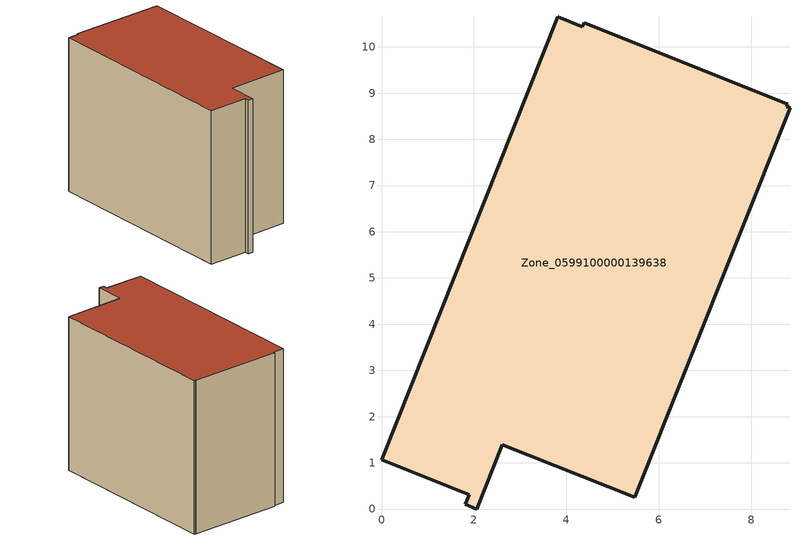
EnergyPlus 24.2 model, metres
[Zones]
Zone_0599100000139638
 floor ground (C_G): 8.84,8.68 5.48,0.25 2.61,1.39 2.06,0 1.81,0.1 1.9,0.31 0,1.07 3.81,10.65 4.35,10.44 4.39,10.52 8.79,8.76 8.77,8.71 z0.25
 wall outside (C_F): 1.9,0.31 1.81,0.1 2.06,0 2.61,1.39 5.48,0.25 8.84,8.68 8.77,8.71 8.79,8.76 4.39,10.52 4.35,10.44 3.81,10.65 0,1.07 1.9,0.31 z0.25:8.1
 roof outside (C_R): 5.48,0.25 8.84,8.68 8.77,8.71 8.79,8.76 4.39,10.52 4.35,10.44 3.81,10.65 0,1.07 1.9,0.31 1.81,0.1 2.06,0 2.61,1.39 z8.1
[BUILDING]
Pand.0599100000139638: North Axis=0; Terrain=City; Loads Convergence Tolerance Value=0.04; Temperature Convergence Tolerance Value=0.4; Solar Distribution=FullExterior; Maximum Number of Warmup Days=25; Minimum Number of Warmup Days=1
[Site:Location]
Rotterdam.The.Hague.AP_ZH_NLD Design_Conditions: Latitude=51.96; Longitude=4.45; Time Zone=1; Elevation=-4.5
[SITE:GROUNDTEMPERATURE:BUILDINGSURFACE]
18, 18, 18, 18, 18, 18, 18, 18, 18, 18, 18, 18
[MATERIAL] Thermal Absorptance=0.9; Solar Absorptance=0.7; Visible Absorptance=0.7
Name | Roughness | Thickness | Conductivity | Density | Specific Heat
G.TI.1975-1991 | MediumSmooth | 0.15 | 0.288461 | 540 | 1210
F.TI.1975-1991 | Rough | 0.3 | 0.230769 | 1920 | 840
R.TI.1975-1991 | MediumRough | 0.2 | 0.153846 | 1500 | 1000
[CONSTRUCTION]
C_G: G.TI.1975-1991
C_F: F.TI.1975-1991
C_R: R.TI.1975-1991
[ZONE]
Zone_0599100000139638: Type=1; Multiplier=1; Ceiling Height=Autocalculate; Volume=Autocalculate; Floor Area=autocalculate; Part of Total Floor Area=Yes
[ZONEINFILTRATION:DESIGNFLOWRATE]
Infil_Zone_0599100000139638: Zone or ZoneList or Space or SpaceList=Zone_0599100000139638; Schedule=AlwaysOn; Design Flow Rate Calculation Method=Flow/Area; Flow Rate per Floor Area=0.003; Constant Term Coefficient=1; Temperature Term Coefficient=0; Velocity Term Coefficient=0; Velocity Squared Term Coefficient=0
[HVACTEMPLATE:ZONE:IDEALLOADSAIRSYSTEM]
Zone_0599100000139638: Maximum Heating Supply Air Temperature=50; Minimum Cooling Supply Air Temperature=13; Maximum Heating Supply Air Humidity Ratio=0.0156; Minimum Cooling Supply Air Humidity Ratio=0.0077; Heating Limit=NoLimit; Cooling Limit=NoLimit; Dehumidification Control Type=ConstantSensibleHeatRatio; Cooling Sensible Heat Ratio=0.7; Dehumidification Setpoint=60; Humidification Control Type=None; Humidification Setpoint=30; Outdoor Air Method=None; Outdoor Air Flow Rate per Person=0.00944; Outdoor Air Flow Rate per Zone Floor Area=0; Outdoor Air Flow Rate per Zone=0; Demand Controlled Ventilation Type=None; Outdoor Air Economizer Type=NoEconomizer; Heat Recovery Type=None; Sensible Heat Recovery Effectiveness=0.7; Latent Heat Recovery Effectiveness=0.65
[ZONECONTROL:THERMOSTAT]
ThermostatControl_Zone_0599100000139638: Zone or ZoneList=Zone_0599100000139638; Control Type Schedule=DualSetpointControlType; Control 1=Thermostat_Zone_0599100000139638; Temperature Difference Between Cutout And Setpoint=0
[THERMOSTATSETPOINT:DUALSETPOINT]
Thermostat_Zone_0599100000139638: Heating Setpoint Temperature Schedule=HeatingSetpoint_Zone_0599100000139638; Cooling Setpoint Temperature Schedule=CoolingSetpoint_Zone_0599100000139638
[SCHEDULE:COMPACT]
HeatingSetpoint_Zone_0599100000139638: Through: 12/31, For: AllDays, Until: 24:00, 21
CoolingSetpoint_Zone_0599100000139638: Through: 12/31, For: AllDays, Until: 24:00, 24
DualSetpointControlType: Through: 12/31, For: AllDays, Until: 24:00, 4
AlwaysOn: Through: 12/31, For: AllDays, Until: 24:00, 1
